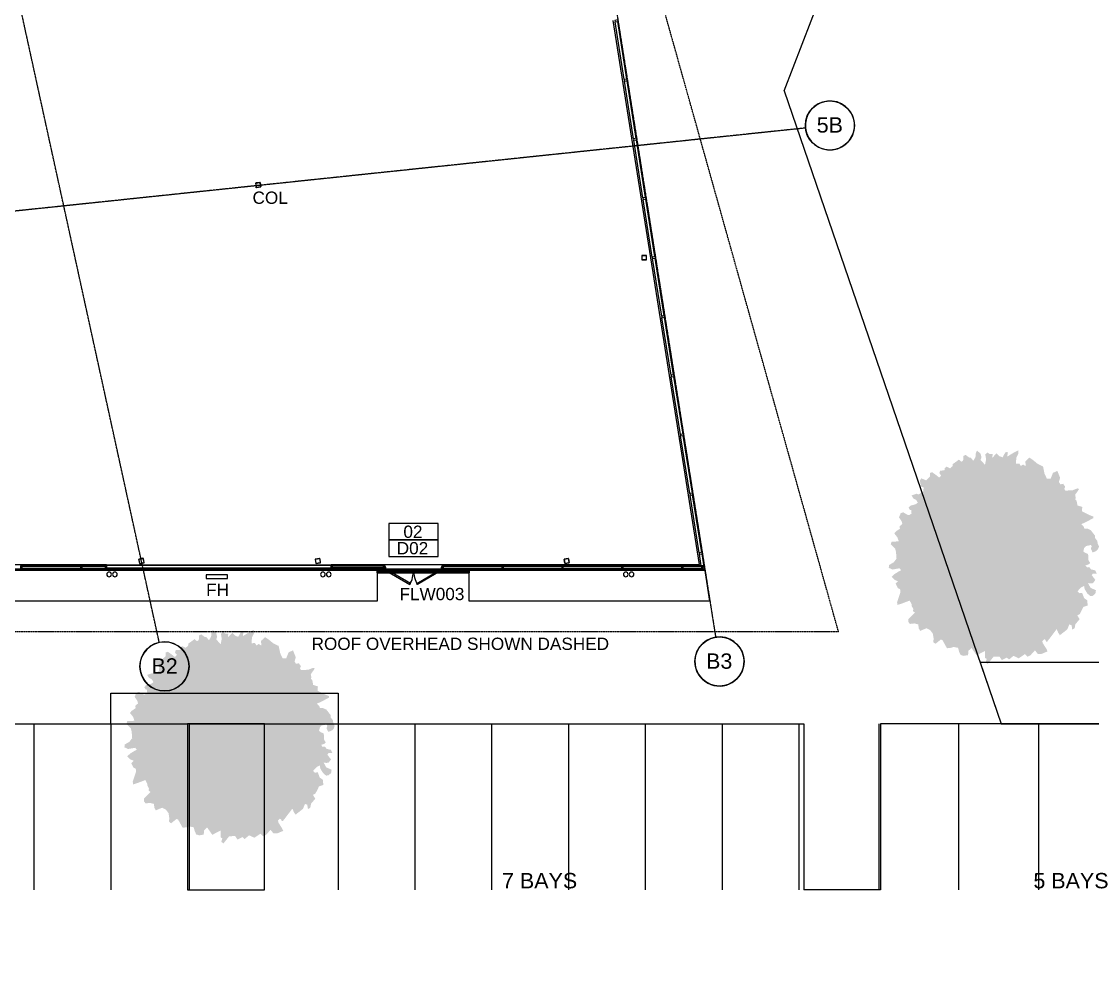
# Model space of a CAD drawing. Header units: millimetres. Extents: x -2612262 to -2065320, y 3717813 to 4283368.
# Drawn here: x -2324768 to -2289894, y 3956413 to 3987415 of the extents above; entities that cross this region are included whole.
import ezdxf

# ---------------------------------------------------------------- set-up
doc = ezdxf.new("R2010")
doc.units = ezdxf.units.MM
for name, pattern in [('Aligning Line', [3.2004, 1.6002, -1.6002]), ('Grid Line', [21, 12, -3, 3, -3]), ('Hidden', [6, 4, -2]), ('Overhead', [4, 2.5, -1.5])]:
    doc.linetypes.add(name, pattern=pattern)
for name, color, linetype, lineweight in [('A-ANNO-DIMS', 211, 'Continuous', 5), ('A-ANNO-DIMS-200', 211, 'Continuous', 5), ('A-ANNO-KEYN', 231, 'Continuous', 5), ('A-DETL', 90, 'Continuous', 18), ('A-DETL-GENF', 92, 'Continuous', 5), ('A-DOOR', 31, 'Continuous', 5), ('A-DOOR-FRAM', 31, 'Continuous', 5), ('A-DOOR-IDEN', 31, 'Continuous', 5), ('A-FLOR', 192, 'Continuous', 5), ('A-FLOR-OVHD', 1, 'Overhead', 13), ('A-GENM', 13, 'Continuous', 5), ('A-GENM-HDLN', 13, 'Hidden', 5), ('A-GLAZ-CURT', 52, 'Continuous', 5), ('A-GLAZ-CWMG', 51, 'Continuous', 5), ('A-WALL', 113, 'Continuous', 5), ('A-WALL-PATT', 111, 'Continuous', 13), ('C-TOPO', 7, 'Continuous', 5), ('F-FIRE', 13, 'Continuous', 5), ('F-FIRE-IDEN', 13, 'Continuous', 5), ('G-ANNO-REFR', 1, 'Aligning Line', 5), ('G-ANNO-TEXT', 231, 'Continuous', 5), ('P-SANR-FIXT', 6, 'Continuous', 5), ('S-COLS', 52, 'Continuous', 5), ('S-COLS-IDEN', 171, 'Continuous', 5), ('S-GRID', 1, 'Continuous', 5), ('S-GRID-IDEN', 1, 'Continuous', 5)]:
    doc.layers.add(name, color=color, linetype=linetype, lineweight=lineweight)
doc.styles.add('Arial', font='arial.ttf', dxfattribs={"height": 500})
doc.styles.add('Arial_2', font='arial.ttf', dxfattribs={"height": 400})
doc.dimstyles.new('2_5-Diagonal-_deg_-Decimal_O', dxfattribs={"dimscale": 304.8, "dimtxt": 510.1297, "dimasz": 0.984252, "dimexe": 0.656168, "dimexo": 0.0625, "dimgap": 0.984252, "dimtad": 1, "dimdec": 0, "dimzin": 0, "dimdsep": 46, "dimtxsty": 'Arial', "dimblk1": 'OBLIQUE', "dimblk2": 'OBLIQUE', "dimsah": 1, "dimcen": 0.09, "dimdle": 0.656168, "dimazin": 0, "dimtfac": 1, "dimtdec": 4, "dimtix": 1, "dimtmove": 0, "dimatfit": 3, "dimfxl": 3.28084, "dimfxlon": 1, "dimtvp": 1, "dimtfill": 1, "dimtolj": 1, "dimtzin": 0, "dimlwd": 15, "dimlwe": 15, "dimarcsym": 2})
picture_1 = doc.add_image_def('image1.jpg', size_in_pixel=(6528, 5638))

# ---------------------------------------------------------------- blocks, each defined once
blk = doc.blocks.new('Hydrant_double10 - Hydrant_double-1019466-GA - Part B')
at = {"layer": 'F-FIRE'}
for p, q in [((-2397509, 3973380), (-2398171, 3973152)), ((-2398171, 3973152), (-2398132, 3973039)), ((-2398132, 3973039), (-2397470, 3973267)), ((-2397470, 3973267), (-2397509, 3973380))]:
    blk.add_line(p, q, dxfattribs=at)
for start, end in [(99.2863, 118.7145), (279.2863, 298.7145)]:
    blk.add_arc((-2397820, 3973209), 60, start, end, dxfattribs=at)
blk = doc.blocks.new('SHS-Square Hollow Section-Column - 150x150xSHS-2903724-GA - Part B')
at = {"layer": 'S-COLS'}
h = blk.add_hatch(dxfattribs=at)
h.set_pattern_fill('FP_7', color=256, style=0, pattern_type=2)
h.set_pattern_definition([(36, (1665568.24, -4295541.7), (-418.03287, 575.37289), []), (36, (1665687.45, -4294789.06), (-418.03287, 575.37289), [])])
h.paths.add_polyline_path([(65, -75), (72, -72), (75, -65), (69, -69)])
h.paths.add_polyline_path([(-65, -75), (65, -75), (65, -70), (-65, -70)])
h.paths.add_polyline_path([(-65, -75), (-69, -69), (-75, -65), (-72, -72)])
h.paths.add_polyline_path([(-75, 65), (-69, 69), (-65, 75), (-72, 72)])
h.paths.add_polyline_path([(-75, -65), (-70, -65), (-70, 65), (-75, 65)])
h.paths.add_polyline_path([(75, 65), (72, 72), (65, 75), (69, 69)])
h.paths.add_polyline_path([(70, -65), (75, -65), (75, 65), (70, 65)])
h.paths.add_polyline_path([(-65, 70), (65, 70), (65, 75), (-65, 75)])
at = {"layer": 'S-COLS', "lineweight": 15}
for p, q in [((-75, 65), (-75, -65)), ((-70, -65), (-70, 65)), ((65, 75), (-65, 75)), ((-65, 70), (65, 70)), ((70, 65), (70, -65)), ((75, -65), (75, 65)), ((65, -70), (-65, -70)), ((-65, -75), (65, -75))]:
    blk.add_line(p, q, dxfattribs=at)
for centre, radius, start, end in [((-65, 65), 10, 90, 180), ((-65, 65), 5, 90, 180), ((65, 65), 10, 360, 90), ((65, 65), 5, 0, 90), ((-65, -65), 10, 180, 270), ((-65, -65), 5, 180, 270), ((65, -65), 10, 270, 360), ((65, -65), 5, 270, 0)]:
    blk.add_arc(centre, radius, start, end, dxfattribs=at)
blk = doc.blocks.new('Downpipe - L Spreader - Default-1309614-GA - Part B')
at = {"layer": 'P-SANR-FIXT'}
for start, end in [(0, 180), (180, 0)]:
    blk.add_arc((-40, 150), 75, start, end, dxfattribs=at)
blk = doc.blocks.new('Downpipe - L Spreader - Default-1309615-GA - Part B')
at = {"layer": 'P-SANR-FIXT'}
for start, end in [(0, 180), (180, 0)]:
    blk.add_arc((-40, 150), 75, start, end, dxfattribs=at)
blk = doc.blocks.new('Downpipe - L Spreader - Default-1309616-GA - Part B')
at = {"layer": 'P-SANR-FIXT'}
for start, end in [(0, 180), (180, 0)]:
    blk.add_arc((-40, 150), 75, start, end, dxfattribs=at)
blk = doc.blocks.new('SHS-Square Hollow Section-Column - 150x150xSHS-2903731-GA - Part B')
at = {"layer": 'S-COLS', "lineweight": 15}
for p, q in [((-75, 65), (-75, -65)), ((-70, -65), (-70, 65)), ((65, 75), (-65, 75)), ((-65, 70), (65, 70)), ((70, 65), (70, -65)), ((75, -65), (75, 65)), ((65, -70), (-65, -70)), ((-65, -75), (65, -75))]:
    blk.add_line(p, q, dxfattribs=at)
for centre, radius, start, end in [((-65, 65), 10, 90, 180), ((-65, 65), 5, 90, 180), ((65, 65), 10, 360, 90), ((65, 65), 5, 0, 90), ((-65, -65), 10, 180, 270), ((-65, -65), 5, 180, 270), ((65, -65), 10, 270, 360), ((65, -65), 5, 270, 0)]:
    blk.add_arc(centre, radius, start, end, dxfattribs=at)
blk = doc.blocks.new('SHS-Square Hollow Section-Column - 150x150xSHS-2903732-GA - Part B')
at = {"layer": 'S-COLS'}
h = blk.add_hatch(dxfattribs=at)
h.set_pattern_fill('FP_10', color=256, style=0, pattern_type=2)
h.set_pattern_definition([(36, (1665568.24, -4283144.9), (-418.03287, 575.37289), []), (36, (1665687.45, -4282392.25), (-418.03287, 575.37289), [])])
h.paths.add_polyline_path([(65, -75), (72, -72), (75, -65), (69, -69)])
h.paths.add_polyline_path([(-65, -75), (65, -75), (65, -70), (-65, -70)])
h.paths.add_polyline_path([(-65, -75), (-69, -69), (-75, -65), (-72, -72)])
h.paths.add_polyline_path([(-75, 65), (-69, 69), (-65, 75), (-72, 72)])
h.paths.add_polyline_path([(-75, -65), (-70, -65), (-70, 65), (-75, 65)])
h.paths.add_polyline_path([(75, 65), (72, 72), (65, 75), (69, 69)])
h.paths.add_polyline_path([(70, -65), (75, -65), (75, 65), (70, 65)])
h.paths.add_polyline_path([(-65, 70), (65, 70), (65, 75), (-65, 75)])
at = {"layer": 'S-COLS', "lineweight": 15}
for p, q in [((-75, 65), (-75, -65)), ((-70, -65), (-70, 65)), ((65, 75), (-65, 75)), ((-65, 70), (65, 70)), ((70, 65), (70, -65)), ((75, -65), (75, 65)), ((65, -70), (-65, -70)), ((-65, -75), (65, -75))]:
    blk.add_line(p, q, dxfattribs=at)
for centre, radius, start, end in [((-65, 65), 10, 90, 180), ((-65, 65), 5, 90, 180), ((65, 65), 10, 360, 90), ((65, 65), 5, 0, 90), ((-65, -65), 10, 180, 270), ((-65, -65), 5, 180, 270), ((65, -65), 5, 270, 0), ((65, -65), 10, 270, 360)]:
    blk.add_arc(centre, radius, start, end, dxfattribs=at)
blk = doc.blocks.new('SHS-Square Hollow Section-Column - 150x150xSHS-2903733-GA - Part B')
at = {"layer": 'S-COLS'}
h = blk.add_hatch(dxfattribs=at)
h.set_pattern_fill('FP_11', color=256, style=0, pattern_type=2)
h.set_pattern_definition([(36, (1657568.24, -4281877.75), (-418.03287, 575.37289), []), (36, (1657687.45, -4281125.1), (-418.03287, 575.37289), [])])
h.paths.add_polyline_path([(65, -75), (72, -72), (75, -65), (69, -69)])
h.paths.add_polyline_path([(-65, -75), (65, -75), (65, -70), (-65, -70)])
h.paths.add_polyline_path([(-65, -75), (-69, -69), (-75, -65), (-72, -72)])
h.paths.add_polyline_path([(-75, 65), (-69, 69), (-65, 75), (-72, 72)])
h.paths.add_polyline_path([(-75, -65), (-70, -65), (-70, 65), (-75, 65)])
h.paths.add_polyline_path([(75, 65), (72, 72), (65, 75), (69, 69)])
h.paths.add_polyline_path([(70, -65), (75, -65), (75, 65), (70, 65)])
h.paths.add_polyline_path([(-65, 70), (65, 70), (65, 75), (-65, 75)])
at = {"layer": 'S-COLS', "lineweight": 15}
for p, q in [((-75, 65), (-75, -65)), ((-70, -65), (-70, 65)), ((65, 75), (-65, 75)), ((-65, 70), (65, 70)), ((70, 65), (70, -65)), ((75, -65), (75, 65)), ((65, -70), (-65, -70)), ((-65, -75), (65, -75))]:
    blk.add_line(p, q, dxfattribs=at)
for centre, radius, start, end in [((-65, 65), 10, 90, 180), ((-65, 65), 5, 90, 180), ((65, 65), 10, 360, 90), ((65, 65), 5, 0, 90), ((-65, -65), 10, 180, 270), ((-65, -65), 5, 180, 270), ((65, -65), 5, 270, 0), ((65, -65), 10, 270, 360)]:
    blk.add_arc(centre, radius, start, end, dxfattribs=at)
blk = doc.blocks.new('System Panel - Glazed-1425433-GA - Part B')
at = {"layer": 'A-GLAZ-CURT'}
for p, q in [((950, 50), (-950, 50)), ((-950, 50), (-950, 25)), ((-950, 25), (950, 25)), ((950, 25), (950, 50))]:
    blk.add_line(p, q, dxfattribs=at)
blk = doc.blocks.new('System Panel - Glazed-1460054-GA - Part B')
at = {"layer": 'A-GLAZ-CURT'}
for p, q in [((375, 50), (-375, 50)), ((-375, 50), (-375, 25)), ((-375, 25), (375, 25)), ((375, 25), (375, 50))]:
    blk.add_line(p, q, dxfattribs=at)
blk = doc.blocks.new('Rectangular Mullion - 50x100mm-1215462-GA - Part B')
at = {"layer": 'A-GLAZ-CWMG'}
for p, q in [((-2345709, 3969644), (-2343809, 3969644)), ((-2345709, 3969544), (-2343809, 3969544))]:
    blk.add_line(p, q, dxfattribs=at)
blk = doc.blocks.new('Rectangular Mullion - 50x100mm-1460053-GA - Part B')
at = {"layer": 'A-GLAZ-CWMG'}
for p, q in [((-2322043, 3969694), (-2322793, 3969694)), ((-2322043, 3969594), (-2322793, 3969594))]:
    blk.add_line(p, q, dxfattribs=at)
blk = doc.blocks.new('Rectangular Mullion - 50x100mm-1447016-GA - Part B')
at = {"layer": 'A-GLAZ-CWMG'}
for p, q in [((-50, 50), (0, 50)), ((-50, -50), (-50, 50)), ((0, 50), (0, -50)), ((0, -50), (-50, -50))]:
    blk.add_line(p, q, dxfattribs=at)
blk = doc.blocks.new('Rectangular Mullion - 50x100mm-1425432-GA - Part B')
at = {"layer": 'A-GLAZ-CWMG'}
for p, q in [((-25, 50), (25, 50)), ((-25, -50), (-25, 50)), ((25, 50), (25, -50)), ((25, -50), (-25, -50))]:
    blk.add_line(p, q, dxfattribs=at)
blk = doc.blocks.new('aba - Plumbing Fixtures - Strip Drain - Stormtech - Custom Ass - FLW003 _Doors_-1466668-GA - Part B')
at = {"layer": 'A-GENM'}
blk.add_circle((0, -95), 30, dxfattribs=at)
at = {"layer": 'A-GENM-HDLN'}
blk.add_line((0, 10), (0, -3010), dxfattribs=at)
at = {"layer": 'P-SANR-FIXT'}
for p, q in [((-41, 0), (-38, 0)), ((-41, 0), (-41, -3000)), ((-38, 0), (0, 0)), ((-38, -3000), (-38, 0)), ((0, 0), (38, 0)), ((0, 0), (0, -3000)), ((38, 0), (41, 0)), ((38, 0), (38, -3000)), ((41, 0), (41, -243)), ((41, -263), (41, -2109)), ((41, -2129), (41, -3000)), ((-38, -3000), (-41, -3000)), ((0, -3000), (-38, -3000)), ((38, -3000), (0, -3000)), ((41, -3000), (38, -3000))]:
    blk.add_line(p, q, dxfattribs=at)
blk = doc.blocks.new('SHS-Square Hollow Section-Column - 150x150xSHS-2903736-GA - Part B')
at = {"layer": 'S-COLS'}
h = blk.add_hatch(dxfattribs=at)
h.set_pattern_fill('FP_14', color=256, style=0, pattern_type=2)
h.set_pattern_definition([(45, (2304492.8, -3979722.6), (-502.89434, 502.89434), []), (45, (2304492.8, -3978960.6), (-502.89434, 502.89434), [])])
h.paths.add_polyline_path([(65, -75), (72, -72), (75, -65), (69, -69)])
h.paths.add_polyline_path([(-65, -75), (-69, -69), (-75, -65), (-72, -72)])
h.paths.add_polyline_path([(65, -75), (65, -70), (-65, -70), (-65, -75)])
h.paths.add_polyline_path([(75, 65), (72, 72), (65, 75), (69, 69)])
h.paths.add_polyline_path([(75, -65), (75, 65), (70, 65), (70, -65)])
h.paths.add_polyline_path([(-75, 65), (-69, 69), (-65, 75), (-72, 72)])
h.paths.add_polyline_path([(-75, -65), (-70, -65), (-70, 65), (-75, 65)])
h.paths.add_polyline_path([(65, 70), (65, 75), (-65, 75), (-65, 70)])
at = {"layer": 'S-COLS', "lineweight": 15}
for p, q in [((-75, 65), (-75, -65)), ((-70, -65), (-70, 65)), ((65, 75), (-65, 75)), ((-65, 70), (65, 70)), ((70, 65), (70, -65)), ((75, -65), (75, 65)), ((65, -70), (-65, -70)), ((-65, -75), (65, -75))]:
    blk.add_line(p, q, dxfattribs=at)
for centre, radius, start, end in [((-65, 65), 10, 90, 180), ((-65, 65), 5, 90, 180), ((65, 65), 10, 360, 90), ((65, 65), 5, 0, 90), ((-65, -65), 10, 180, 270), ((-65, -65), 5, 180, 270), ((65, -65), 5, 270, 0), ((65, -65), 10, 270, 360)]:
    blk.add_arc(centre, radius, start, end, dxfattribs=at)
blk = doc.blocks.new('Door-Hinge-Double - 2340x920x920x40 Glazed-Aluminium Frame D02-1643900-GA - Part B')
at = {"layer": 'A-DOOR'}
for p, q in [((-921, 74), (-124, 534)), ((-104, 499), (-901, 39)), ((-124, 534), (-104, 499)), ((124, 534), (104, 499)), ((104, 499), (901, 39)), ((921, 74), (124, 534)), ((-901, 39), (-921, 74)), ((901, 39), (921, 74))]:
    blk.add_line(p, q, dxfattribs=at)
for centre, start, end in [((-921, 74), 0, 30), ((921, 74), 150, 180)]:
    blk.add_arc(centre, 920, start, end, dxfattribs=at)
blk = doc.blocks.new('X_Door-Frame-Wood - Standard-2885437-GA - Part B')
at = {"layer": 'A-DOOR-FRAM'}
for p, q in [((-923, 74), (-943, 74)), ((-943, 74), (-943, -74)), ((-923, -74), (-923, 74)), ((-898, 29), (-923, 29)), ((-923, 29), (-923, -29)), ((-898, -29), (-898, 29)), ((923, 29), (898, 29)), ((898, 29), (898, -29)), ((943, 74), (923, 74)), ((923, 74), (923, -74)), ((923, -29), (923, 29)), ((943, -74), (943, 74)), ((-943, -74), (-923, -74)), ((-923, -29), (-898, -29)), ((898, -29), (923, -29)), ((923, -74), (943, -74))]:
    blk.add_line(p, q, dxfattribs=at)
blk = doc.blocks.new('System Panel - Glazed-1759899-GA - Part B')
at = {"layer": 'A-GLAZ-CURT'}
for p, q in [((822, 50), (-822, 50)), ((-822, 50), (-822, 25)), ((-822, 25), (822, 25)), ((822, 25), (822, 50))]:
    blk.add_line(p, q, dxfattribs=at)
blk = doc.blocks.new('Rectangular Mullion - 50x100mm-1759898-GA - Part B')
at = {"layer": 'A-GLAZ-CWMG'}
for p, q in [((-2314638, 3969694), (-2312994, 3969694)), ((-2314638, 3969594), (-2312994, 3969594))]:
    blk.add_line(p, q, dxfattribs=at)
blk = doc.blocks.new('Rectangular Mullion - 50x100mm-V33-GA - Part B')
at = {"layer": 'A-GLAZ-CWMG'}
for p, q in [((0, 50), (-50, 50)), ((-50, 50), (-50, -50)), ((-50, -50), (0, -50))]:
    blk.add_line(p, q, dxfattribs=at)
blk = doc.blocks.new('Rectangular Mullion - 50x100mm-V34-GA - Part B')
at = {"layer": 'A-GLAZ-CWMG'}
for p, q in [((-20, 50), (-50, 50)), ((-50, 50), (-50, -50)), ((-50, -50), (0, -50))]:
    blk.add_line(p, q, dxfattribs=at)
blk = doc.blocks.new('System Panel - Glazed-1962887-GA - Part B')
at = {"layer": 'A-GLAZ-CURT'}
for p, q in [((215, 50), (-215, 50)), ((-215, 50), (-215, 25)), ((-215, 25), (215, 25)), ((215, 25), (215, 50))]:
    blk.add_line(p, q, dxfattribs=at)
blk = doc.blocks.new('Rectangular Mullion - 50x100mm-1962885-GA - Part B')
at = {"layer": 'A-GLAZ-CWMG'}
for p, q in [((-2302636, 3969693), (-2302695, 3970065)), ((-2302529, 3969656), (-2302596, 3970081)), ((-2302628, 3969641), (-2302632, 3969668))]:
    blk.add_line(p, q, dxfattribs=at)
blk = doc.blocks.new('Rectangular Mullion - 50x100mm-1425435-GA - Part B')
at = {"layer": 'A-GLAZ-CWMG'}
for p, q in [((0, 50), (-50, 50)), ((-50, 50), (-50, -50)), ((0, -50), (0, 50)), ((-50, -50), (0, -50))]:
    blk.add_line(p, q, dxfattribs=at)
blk = doc.blocks.new('System Panel - Glazed-1962857-GA - Part B')
at = {"layer": 'A-GLAZ-CURT'}
for p, q in [((300, 50), (-300, 50)), ((-300, 50), (-300, 25)), ((-300, 25), (300, 25)), ((300, 25), (300, 50))]:
    blk.add_line(p, q, dxfattribs=at)
blk = doc.blocks.new('Rectangular Mullion - 50x100mm-1962856-GA - Part B')
at = {"layer": 'A-GLAZ-CWMG'}
for p, q in [((-2302628, 3969694), (-2303228, 3969694)), ((-2302628, 3969594), (-2303228, 3969594))]:
    blk.add_line(p, q, dxfattribs=at)
blk = doc.blocks.new('Tree 7m - Tree-358686-GA - Part B')
at = {"layer": 'A-DETL-GENF', "transparency": 33554585}
blk.add_hatch(color=53, dxfattribs=at).paths.add_polyline_path([(2357, 2429), (2059, 2371), (1907, 2493), (1922, 2628), (1746, 2671), (1734, 2765), (1546, 2765), (1464, 2938), (1223, 2963), (1215, 3085), (1103, 3108), (895, 3080), (898, 3230), (801, 3308), (603, 3371), (574, 3267), (551, 3074), (518, 3004), (430, 2995), (416, 3042), (433, 3094), (410, 3120), (201, 3075), (-92, 3008), (-57, 3124), (-43, 3226), (-353, 3237), (-505, 3155), (-543, 3225), (-471, 3348), (-560, 3362), (-660, 3278), (-870, 3243), (-894, 3096), (-976, 3120), (-1113, 3064), (-1221, 3015), (-1356, 3067), (-1458, 2941), (-1426, 2810), (-1487, 2637), (-1408, 2588), (-1403, 2500), (-1575, 2485), (-1680, 2509), (-1628, 2599), (-1604, 2760), (-1622, 2892), (-1685, 2936), (-1802, 2936), (-1884, 2864), (-1802, 2690), (-1838, 2516), (-1894, 2583), (-1961, 2624), (-2089, 2593), (-2089, 2501), (-2099, 2399), (-2154, 2385), (-2254, 2466), (-2285, 2354), (-2200, 2242), (-2204, 2145), (-2146, 2110), (-2142, 2025), (-2239, 2064), (-2316, 2064), (-2320, 2014), (-2332, 1952), (-2413, 1855), (-2448, 1793), (-2404, 1706), (-2387, 1632), (-2481, 1564), (-2566, 1554), (-2625, 1587), (-2708, 1630), (-2701, 1681), (-2630, 1723), (-2595, 1851), (-2706, 1892), (-2795, 1887), (-2880, 1839), (-2907, 1738), (-2954, 1664), (-2960, 1550), (-3008, 1479), (-3017, 1256), (-2971, 1159), (-2892, 1083), (-2915, 1022), (-2905, 908), (-3022, 946), (-3330, 1014), (-3368, 976), (-3294, 844), (-3195, 608), (-3292, 501), (-3203, 363), (-3251, 290), (-3281, 226), (-3279, 164), (-3321, 141), (-3368, 52), (-3593, -10), (-3556, -64), (-3408, -112), (-3215, -256), (-3224, -323), (-3294, -361), (-3303, -475), (-3221, -519), (-3236, -609), (-3353, -688), (-3429, -919), (-3277, -960), (-3098, -864), (-3005, -943), (-3052, -1118), (-3166, -1329), (-3087, -1504), (-3049, -1706), (-3011, -1835), (-2827, -1823), (-2745, -1700), (-2707, -1797), (-2622, -1806), (-2637, -1896), (-2549, -1963), (-2677, -2101), (-2815, -2162), (-2885, -2250), (-2704, -2291), (-2484, -2323), (-2590, -2428), (-2525, -2472), (-2350, -2402), (-2297, -2499), (-2286, -2630), (-2093, -2610), (-2169, -2697), (-2098, -2756), (-2072, -2847), (-1982, -2841), (-1897, -2700), (-1756, -2586), (-1748, -2803), (-1827, -2847), (-1879, -2961), (-1856, -3110), (-1756, -3060), (-1680, -2978), (-1549, -2934), (-1552, -3060), (-1514, -3104), (-1481, -3241), (-1403, -3259), (-1300, -3151), (-1230, -3162), (-1215, -3265), (-1131, -3268), (-967, -3282), (-914, -3233), (-812, -3233), (-759, -3347), (-680, -3350), (-631, -3300), (-517, -3382), (-441, -3335), (-446, -3244), (-350, -3227), (-326, -3344), (-286, -3510), (-215, -3537), (-139, -3446), (36, -3437), (115, -3589), (197, -3560), (296, -3388), (247, -3309), (343, -3218), (527, -3244), (551, -3300), (714, -3367), (735, -3259), (694, -3159), (709, -3054), (796, -3060), (957, -3133), (1045, -3124), (1060, -3045), (1033, -3007), (1095, -2914), (1188, -2926), (1226, -2972), (1276, -3119), (1358, -3151), (1489, -3083), (1504, -2931), (1542, -2849), (1662, -2849), (1700, -2782), (1861, -2797), (1943, -2782), (1948, -2616), (1995, -2493), (2089, -2560), (2179, -2636), (2261, -2583), (2241, -2382), (2293, -2279), (2416, -2107), (2560, -2075), (2735, -2104), (2802, -2042), (2747, -1923), (2542, -1803), (2545, -1721), (2606, -1738), (2788, -1765), (2922, -1759), (2910, -1618), (2852, -1513), (2963, -1504), (3001, -1344), (2969, -1270), (3022, -1190), (3315, -1012), (3363, -936), (3246, -885), (2969, -788), (2994, -666), (3032, -608), (3055, -498), (3109, -460), (3088, -379), (3388, -353), (3447, -295), (3454, -203), (3330, -120), (3256, -15), (3327, 99), (3343, 186), (3132, 254), (3078, 374), (3086, 524), (3172, 666), (3254, 742), (3236, 829), (3007, 837), (2982, 885), (3040, 1182), (2931, 1254), (2847, 1292), (2755, 1404), (2809, 1515), (2842, 1635), (2788, 1719), (2661, 1795), (2557, 1696), (2425, 1691), (2450, 1981), (2156, 2046), (2296, 2218), (2275, 2282), (2372, 2343)])
blk = doc.blocks.new('Tree 7m - Tree-V124-GA - Part B')
at = {"layer": 'A-DETL-GENF', "transparency": 33554585}
blk.add_hatch(color=53, dxfattribs=at).paths.add_polyline_path([(2357, 2429), (2059, 2371), (1907, 2493), (1922, 2628), (1746, 2671), (1734, 2765), (1546, 2765), (1464, 2938), (1223, 2963), (1215, 3085), (1103, 3108), (895, 3080), (898, 3230), (801, 3308), (603, 3371), (574, 3267), (551, 3074), (518, 3004), (430, 2995), (416, 3042), (433, 3094), (410, 3120), (142, 3062), (-92, 3008), (-57, 3124), (-43, 3226), (-353, 3237), (-505, 3155), (-543, 3225), (-470, 3348), (-560, 3362), (-660, 3278), (-870, 3243), (-894, 3096), (-976, 3120), (-1123, 3060), (-1221, 3015), (-1356, 3067), (-1458, 2941), (-1426, 2810), (-1487, 2637), (-1408, 2588), (-1403, 2500), (-1575, 2485), (-1680, 2509), (-1628, 2599), (-1604, 2760), (-1622, 2892), (-1685, 2936), (-1802, 2936), (-1884, 2864), (-1802, 2690), (-1838, 2516), (-1894, 2583), (-1961, 2624), (-2089, 2593), (-2089, 2501), (-2099, 2399), (-2154, 2385), (-2254, 2466), (-2285, 2354), (-2200, 2242), (-2204, 2145), (-2146, 2110), (-2142, 2025), (-2239, 2064), (-2316, 2064), (-2320, 2014), (-2332, 1952), (-2413, 1855), (-2448, 1793), (-2404, 1706), (-2387, 1632), (-2481, 1564), (-2566, 1554), (-2625, 1587), (-2708, 1630), (-2701, 1681), (-2630, 1723), (-2595, 1851), (-2706, 1892), (-2795, 1887), (-2880, 1839), (-2907, 1738), (-2954, 1664), (-2960, 1550), (-3008, 1479), (-3017, 1256), (-2971, 1159), (-2892, 1083), (-2915, 1022), (-2905, 908), (-3022, 946), (-3330, 1014), (-3368, 976), (-3294, 844), (-3195, 608), (-3292, 501), (-3203, 363), (-3251, 290), (-3281, 226), (-3279, 164), (-3321, 141), (-3368, 52), (-3593, -10), (-3556, -64), (-3408, -112), (-3215, -256), (-3224, -323), (-3294, -361), (-3303, -475), (-3221, -519), (-3236, -609), (-3353, -688), (-3429, -919), (-3277, -960), (-3098, -864), (-3005, -943), (-3052, -1118), (-3166, -1329), (-3087, -1504), (-3049, -1706), (-3011, -1835), (-2827, -1823), (-2745, -1700), (-2707, -1797), (-2622, -1806), (-2637, -1896), (-2549, -1963), (-2677, -2101), (-2815, -2162), (-2885, -2250), (-2704, -2291), (-2484, -2323), (-2590, -2428), (-2525, -2472), (-2350, -2402), (-2297, -2499), (-2286, -2630), (-2093, -2610), (-2169, -2697), (-2098, -2756), (-2072, -2847), (-1982, -2841), (-1897, -2700), (-1756, -2586), (-1748, -2803), (-1827, -2847), (-1879, -2961), (-1856, -3110), (-1756, -3060), (-1680, -2978), (-1549, -2934), (-1552, -3060), (-1514, -3104), (-1481, -3241), (-1403, -3259), (-1300, -3151), (-1230, -3162), (-1215, -3265), (-1131, -3268), (-967, -3282), (-914, -3233), (-812, -3233), (-759, -3347), (-680, -3350), (-631, -3300), (-517, -3382), (-441, -3335), (-446, -3244), (-350, -3227), (-326, -3344), (-286, -3510), (-215, -3537), (-139, -3446), (36, -3437), (115, -3589), (197, -3560), (296, -3388), (247, -3309), (343, -3218), (527, -3244), (551, -3300), (714, -3367), (735, -3259), (694, -3159), (709, -3054), (796, -3060), (957, -3133), (1045, -3124), (1060, -3045), (1033, -3007), (1095, -2914), (1188, -2926), (1226, -2972), (1276, -3119), (1358, -3151), (1489, -3083), (1504, -2931), (1542, -2849), (1662, -2849), (1700, -2782), (1861, -2797), (1943, -2782), (1948, -2616), (1995, -2493), (2089, -2560), (2179, -2636), (2261, -2583), (2241, -2382), (2293, -2279), (2416, -2107), (2560, -2075), (2735, -2104), (2802, -2042), (2747, -1923), (2542, -1803), (2545, -1721), (2606, -1738), (2788, -1765), (2922, -1759), (2910, -1618), (2852, -1513), (2963, -1504), (3001, -1344), (2969, -1270), (3022, -1190), (3315, -1012), (3363, -936), (3246, -885), (2969, -788), (2994, -666), (3032, -608), (3055, -498), (3109, -460), (3088, -379), (3388, -353), (3447, -295), (3454, -203), (3330, -120), (3256, -15), (3327, 99), (3343, 186), (3132, 254), (3078, 374), (3086, 524), (3172, 666), (3254, 742), (3236, 829), (3007, 837), (2982, 885), (3040, 1182), (2931, 1254), (2847, 1292), (2755, 1404), (2809, 1515), (2842, 1635), (2788, 1719), (2661, 1795), (2557, 1696), (2425, 1691), (2450, 1981), (2156, 2046), (2296, 2218), (2275, 2282), (2372, 2343)])
blk = doc.blocks.new('Grid - A1-203820-GA - Part B')
at = {"layer": 'S-GRID-IDEN'}
blk.add_circle((0, 0), 4, dxfattribs=at)
for start, end in [(360, 180), (180, 360)]:
    blk.add_arc((0, 0), 4, start, end, dxfattribs=at)
blk = doc.blocks.new('DIMBLOCK1-GA - Part B')
at = {"layer": 'A-ANNO-DIMS-200', "lineweight": 15}
for p, q in [((-2327823, 4050069), (-2327874, 4050388)), ((-2327823, 4050069), (-2327698, 4050241)), ((-2327823, 4050069), (-2327948, 4049898)), ((-2327823, 4050069), (-2327823, 4050069)), ((-2327823, 4050069), (-2327792, 4049872)), ((-2337983, 4048155), (-2338052, 4048471)), ((-2337983, 4048155), (-2338098, 4047977)), ((-2337983, 4048155), (-2337869, 4048334)), ((-2337983, 4048155), (-2337941, 4047960))]:
    blk.add_line(p, q, dxfattribs=at)
for start, end in [(98.93584, 102.39889), (99.00033, 102.33441)]:
    blk.add_arc((-2300024, 3874558), 177699, start, end, dxfattribs=at)
at = {"layer": 'A-ANNO-DIMS-200', "color": 0, "lineweight": 15, "insert": (-2333895, 4049968), "char_height": 500, "width": 1958.9, "attachment_point": 1, "rotation": 10.6674, "line_spacing_factor": 0.941778, "style": 'Arial', "bg_fill": 3, "box_fill_scale": 1.25, "bg_fill_color": 256, "bg_fill_true_color": 13158600, "bg_fill_transparency": 0}
blk.add_mtext('3.33°', dxfattribs=at)
blk = doc.blocks.new('_Oblique')
at = {"color": 0, "linetype": 'ByBlock', "lineweight": -2}
blk.add_line((-0.5, -0.5), (0.5, 0.5), dxfattribs=at)
blk = doc.blocks.new('DIMBLOCK2-GA - Part B')
at = {"layer": 'A-ANNO-DIMS-200', "lineweight": 15}
for p, q in [((-2337980, 4048142), (-2338057, 4048493)), ((-2337980, 4048142), (-2338095, 4047963)), ((-2337980, 4048142), (-2337866, 4048320)), ((-2337980, 4048142), (-2337980, 4048142)), ((-2337980, 4048142), (-2337938, 4047946)), ((-2348008, 4045641), (-2348105, 4045988)), ((-2348008, 4045641), (-2347904, 4045826)), ((-2348008, 4045641), (-2348112, 4045457)), ((-2348008, 4045641), (-2347954, 4045449))]:
    blk.add_line(p, q, dxfattribs=at)
for start, end in [(102.26992, 105.7319), (102.33441, 105.66741)]:
    blk.add_arc((-2300024, 3874558), 177685, start, end, dxfattribs=at)
at = {"layer": 'A-ANNO-DIMS-200', "color": 0, "lineweight": 15, "insert": (-2344034, 4047688), "char_height": 500, "width": 1958.9, "attachment_point": 1, "rotation": 14.0009, "line_spacing_factor": 0.941778, "style": 'Arial', "bg_fill": 3, "box_fill_scale": 1.25, "bg_fill_color": 256, "bg_fill_true_color": 13158600, "bg_fill_transparency": 0}
blk.add_mtext('3.33°', dxfattribs=at)
blk = doc.blocks.new('AA_DOOR_MARK _ TYPE MARK_HA2 - Mark _ Type Mark-1751130-GA - Part B')
at = {"layer": 'A-DOOR-IDEN'}
for p, q in [((4, 2.7), (-4, 2.7)), ((-4, 2.7), (-4, 0)), ((4, 0), (4, 2.7)), ((4, 0), (-4, 0)), ((4, -2.7), (4, 0)), ((-4, 0), (4, 0)), ((-4, 0), (-4, -2.7)), ((-4, -2.7), (4, -2.7))]:
    blk.add_line(p, q, dxfattribs=at)

msp = doc.modelspace()

# ---------------------------------------------------------------- hatches: boundary and pattern name
at = {"layer": 'A-WALL-PATT', "lineweight": 5}
h = msp.add_hatch(dxfattribs=at)
h.set_pattern_fill('FP_1', color=256, style=0, pattern_type=2)
h.set_pattern_definition([(0, (0, 0), (812.8, 203.2), [67.056, -542.544, 67.056, -542.544, -3251.2]), (0, (0, 0), (812.8, 203.2), [-1219.2, 67.056, -1152.144, 67.056, -542.544, -1422.4]), (0, (0, 0), (812.8, 203.2), [-3048, 67.056, -339.344, 67.056, -948.944]), (120, (304.8, 101.6), (-582.376362, 602.305448), [67.056, -542.544, 67.056, -542.544, -3251.2]), (120, (304.8, 101.6), (-582.376362, 602.305448), [-1219.2, 67.056, -1152.144, 67.056, -542.544, -1422.4]), (120, (304.8, 101.6), (-582.376362, 602.305448), [-3048, 67.056, -339.344, 67.056, -948.944]), (240, (406.4, 508), (-230.423638, -805.505448), [67.056, -542.544, 67.056, -542.544, -3251.2]), (240, (406.4, 508), (-230.423638, -805.505448), [-1219.2, 67.056, -1152.144, 67.056, -542.544, -1422.4]), (240, (406.4, 508), (-230.423638, -805.505448), [-3048, 67.056, -339.344, 67.056, -948.944])])
h.paths.add_polyline_path([(-2314687.9, 3969699.9), (-2314687.9, 3969711.9), (-2321992.6, 3969711.9), (-2321992.6, 3969699.9), (-2315318.8, 3969699.9)])

# ---------------------------------------------------------------- linework, layer by layer
at = {"layer": 'A-DETL', "color": 253, "lineweight": 5}
for p, q in [((-2324358.3, 3964543.9), (-2324358.3, 3959143.9)), ((-2321858.3, 3964543.9), (-2321858.3, 3959143.9)), ((-2314458.3, 3964543.9), (-2314458.3, 3959143.9)), ((-2311958.3, 3964543.9), (-2311958.3, 3959143.9)), ((-2309458.3, 3964543.9), (-2309458.3, 3959143.9)), ((-2306958.3, 3964543.9), (-2306958.3, 3959143.9)), ((-2304458.3, 3964543.9), (-2304458.3, 3959143.9)), ((-2301958.3, 3964543.9), (-2301958.3, 3959143.9)), ((-2299458.3, 3964543.9), (-2299458.3, 3959143.9)), ((-2296858.3, 3964543.9), (-2296858.3, 3959143.9)), ((-2294258.3, 3964543.9), (-2294258.3, 3959143.9)), ((-2291658.3, 3964543.9), (-2291658.3, 3959143.9))]:
    msp.add_line(p, q, dxfattribs=at)
at = {"layer": 'A-FLOR'}
for p, q in [((-2299931, 3985156.9), (-2295945.5, 3995539.7)), ((-2302695.9, 3969737.9), (-2305497.2, 3987440.8)), ((-2299931, 3985156.9), (-2292869, 3964543.9)), ((-2332458.6, 3969737.9), (-2321992.6, 3969737.9)), ((-2321992.6, 3969737.9), (-2321992.6, 3969711.9)), ((-2314687.9, 3969711.9), (-2314687.9, 3969737.9)), ((-2314687.9, 3969737.9), (-2302695.9, 3969737.9)), ((-2328672.6, 3969587.9), (-2321992.6, 3969587.9)), ((-2314687.9, 3969587.9), (-2312943.8, 3969587.9)), ((-2310187, 3969461.1), (-2313187, 3969461.1)), ((-2313187, 3969461.1), (-2313187, 3968543.9)), ((-2312923.8, 3969587.9), (-2311077.8, 3969587.9)), ((-2311057.8, 3969587.9), (-2302520.3, 3969587.9)), ((-2310187, 3969540.5), (-2310187, 3969464.5)), ((-2310187, 3968543.9), (-2310187, 3969461.1)), ((-2302520.3, 3969587.9), (-2302523.3, 3969606.4)), ((-2302352.8, 3968543.9), (-2302521, 3969606.8)), ((-2313187, 3968543.9), (-2328121.6, 3968543.9)), ((-2302352.8, 3968543.9), (-2310187, 3968543.9)), ((-2266583.2, 3966543.9), (-2293554.2, 3966543.9)), ((-2293554.2, 3966543.9), (-2292869.1, 3964543.9)), ((-2321858.3, 3964543.9), (-2321858.3, 3965543.9)), ((-2321858.3, 3965543.9), (-2320676.5, 3965543.9)), ((-2320671.6, 3965543.9), (-2314458.3, 3965543.9)), ((-2314458.3, 3965543.9), (-2314458.3, 3964543.9)), ((-2331024.9, 3964543.9), (-2321349.8, 3964543.9)), ((-2321348.5, 3964543.9), (-2319358.3, 3964543.9)), ((-2319358.3, 3964543.9), (-2319358.3, 3959143.9)), ((-2316858.3, 3959143.9), (-2316858.3, 3964543.9)), ((-2316858.3, 3964543.9), (-2299296.3, 3964543.9)), ((-2299296.3, 3964543.9), (-2299296.3, 3959143.9)), ((-2284358.3, 3964543.9), (-2296796.3, 3964543.9)), ((-2296796.3, 3964543.9), (-2296796.3, 3959143.9)), ((-2292869, 3964543.9), (-2296796.3, 3964543.9)), ((-2292869.1, 3964543.9), (-2261626.3, 3964543.9)), ((-2319358.3, 3959143.9), (-2316858.3, 3959143.9)), ((-2296796.3, 3959143.9), (-2299296.3, 3959143.9)), ((-2296796.3, 3959143.9), (-2299296.3, 3959143.9))]:
    msp.add_line(p, q, dxfattribs=at)
at = {"layer": 'A-FLOR-OVHD'}
for q in [(-2305458.3, 3993545.4), (-2305458.3, 3993545.4), (-2352562.9, 3967543.9), (-2352562.9, 3967543.9)]:
    msp.add_line((-2298165.6, 3967543.9), q, dxfattribs=at)
at = {"layer": 'A-WALL', "color": 250, "lineweight": 13}
for p, q in [((-2314687.9, 3969711.9), (-2321992.6, 3969711.9)), ((-2321992.6, 3969711.9), (-2321992.6, 3969543.9)), ((-2314687.9, 3969543.9), (-2314687.9, 3969711.9)), ((-2321992.6, 3969543.9), (-2314687.9, 3969543.9))]:
    msp.add_line(p, q, dxfattribs=at)
at = {"layer": 'A-WALL'}
for p, q in [((-2314687.9, 3969699.9), (-2321992.6, 3969699.9)), ((-2314687.9, 3969607.9), (-2321992.6, 3969607.9)), ((-2314687.9, 3969572.9), (-2321992.6, 3969572.9))]:
    msp.add_line(p, q, dxfattribs=at)
at = {"layer": 'C-TOPO'}
for p, q in [((-2328121.6, 3969543.9), (-2321992.6, 3969543.9)), ((-2314687.9, 3969543.9), (-2313187, 3969543.9)), ((-2310187, 3969543.9), (-2302511.1, 3969543.9)), ((-2316858.3, 3964543.9), (-2319358.3, 3964543.9)), ((-2319296.3, 3959143.9), (-2319296.3, 3964543.9)), ((-2319296.3, 3964543.9), (-2316858.3, 3964543.9))]:
    msp.add_line(p, q, dxfattribs=at)
at = {"layer": 'S-GRID', "linetype": 'Grid Line'}
for p, q in [((-2320280.7, 3967197.3), (-2338193.8, 4049117.9)), ((-2299241.4, 3983944), (-2353353.7, 3978256.5))]:
    msp.add_line(p, q, dxfattribs=at)

# ---------------------------------------------------------------- block references
at = {"layer": 'A-DETL-GENF', "transparency": 33554585, "rotation": 220.1293300237995}
msp.add_blockref('Tree 7m - Tree-V124-GA - Part B', (-2293071.7, 3969868.9), dxfattribs=at)
at = {"layer": 'A-DETL-GENF', "color": 53, "transparency": 33554585, "rotation": 220.1293300237995}
msp.add_blockref('Tree 7m - Tree-358686-GA - Part B', (-2317956.1, 3964025.1), dxfattribs=at)
at = {"layer": 'A-DOOR', "rotation": 180}
for name in ['X_Door-Frame-Wood - Standard-2885437-GA - Part B', 'Door-Hinge-Double - 2340x920x920x40 Glazed-Aluminium Frame D02-1643900-GA - Part B']:
    msp.add_blockref(name, (-2312000.8, 3969617.9), dxfattribs=at)
at = {"layer": 'A-GLAZ-CURT'}
for name, p, rotation in [('System Panel - Glazed-1425433-GA - Part B', (-2305241.7, 3986468.8), 278.9977345304752), ('System Panel - Glazed-1425433-GA - Part B', (-2304936.7, 3984542.8), 278.9977345304752), ('System Panel - Glazed-1425433-GA - Part B', (-2304631.7, 3982616.8), 278.9977345304752), ('System Panel - Glazed-1425433-GA - Part B', (-2304326.8, 3980690.8), 278.9977345304752), ('System Panel - Glazed-1425433-GA - Part B', (-2304021.8, 3978764.8), 278.9977345304752), ('System Panel - Glazed-1425433-GA - Part B', (-2303716.8, 3976838.8), 278.9977345304752), ('System Panel - Glazed-1425433-GA - Part B', (-2303411.8, 3974912.7), 278.9977345304752), ('System Panel - Glazed-1425433-GA - Part B', (-2303106.9, 3972986.7), 278.9977345304752), ('System Panel - Glazed-1425433-GA - Part B', (-2302801.9, 3971060.7), 278.9977345304752), ('System Panel - Glazed-1962887-GA - Part B', (-2302611.9, 3969860.7), 278.9977345304752), ('System Panel - Glazed-1759899-GA - Part B', (-2313815.8, 3969643.9), 180)]:
    msp.add_blockref(name, p, dxfattribs=dict(at, rotation=rotation))
for name, p in [('System Panel - Glazed-1425433-GA - Part B', (-2323792.6, 3969643.9)), ('System Panel - Glazed-1460054-GA - Part B', (-2322417.6, 3969643.9)), ('System Panel - Glazed-1425433-GA - Part B', (-2310077.8, 3969643.9)), ('System Panel - Glazed-1425433-GA - Part B', (-2308127.8, 3969643.9)), ('System Panel - Glazed-1425433-GA - Part B', (-2306177.8, 3969643.9)), ('System Panel - Glazed-1425433-GA - Part B', (-2304227.8, 3969643.9)), ('System Panel - Glazed-1962857-GA - Part B', (-2302927.7, 3969643.9))]:
    msp.add_blockref(name, p, dxfattribs=at)
at = {"layer": 'A-GLAZ-CWMG'}
for name, p, rotation in [('Rectangular Mullion - 50x100mm-1425435-GA - Part B', (-2305398.1, 3987456.5), 98.99773453047521), ('Rectangular Mullion - 50x100mm-1215462-GA - Part B', (1248795, 6923200.3), 98.99773453047551), ('Rectangular Mullion - 50x100mm-1215462-GA - Part B', (1249100, 6921274.3), 98.99773453047743), ('Rectangular Mullion - 50x100mm-1215462-GA - Part B', (1249405, 6919348.3), 98.99773453046939), ('Rectangular Mullion - 50x100mm-1215462-GA - Part B', (1249709.9, 6917422.2), 98.99773453047743), ('Rectangular Mullion - 50x100mm-1215462-GA - Part B', (1250014.9, 6915496.2), 98.99773453047489), ('Rectangular Mullion - 50x100mm-1215462-GA - Part B', (1250319.9, 6913570.2), 98.99773453047743), ('Rectangular Mullion - 50x100mm-1215462-GA - Part B', (1250624.9, 6911644.2), 98.99773453047489), ('Rectangular Mullion - 50x100mm-1215462-GA - Part B', (1250929.8, 6909718.2), 98.99773453047743), ('Rectangular Mullion - 50x100mm-1215462-GA - Part B', (1251234.8, 6907792.2), 98.99773453046939), ('Rectangular Mullion - 50x100mm-1215462-GA - Part B', (-4668551.2, 7939237.8), 180), ('Rectangular Mullion - 50x100mm-V34-GA - Part B', (-2311077.8, 3969643.9), 180), ('Rectangular Mullion - 50x100mm-1215462-GA - Part B', (-4654836.4, 7939237.8), 180), ('Rectangular Mullion - 50x100mm-1215462-GA - Part B', (-4652886.4, 7939237.8), 180), ('Rectangular Mullion - 50x100mm-1215462-GA - Part B', (-4650936.4, 7939237.8), 180), ('Rectangular Mullion - 50x100mm-1215462-GA - Part B', (-4648986.4, 7939237.8), 180)]:
    msp.add_blockref(name, p, dxfattribs=dict(at, rotation=rotation))
at = {"layer": 'A-GLAZ-CWMG', "extrusion": (0, 0, -1)}
for name, p, rotation in [('Rectangular Mullion - 50x100mm-1425432-GA - Part B', (2305089.2, 3985505.8), 261.0022654695248), ('Rectangular Mullion - 50x100mm-1425432-GA - Part B', (2304784.2, 3983579.8), 261.0022654695248), ('Rectangular Mullion - 50x100mm-1425432-GA - Part B', (2304479.2, 3981653.8), 261.0022654695248), ('Rectangular Mullion - 50x100mm-1425432-GA - Part B', (2304174.3, 3979727.8), 261.0022654695248), ('Rectangular Mullion - 50x100mm-1425432-GA - Part B', (2303869.3, 3977801.8), 261.0022654695248), ('Rectangular Mullion - 50x100mm-1425432-GA - Part B', (2303564.3, 3975875.7), 261.0022654695248), ('Rectangular Mullion - 50x100mm-1425432-GA - Part B', (2303259.4, 3973949.7), 261.0022654695248), ('Rectangular Mullion - 50x100mm-1425432-GA - Part B', (2302954.4, 3972023.7), 261.0022654695248), ('Rectangular Mullion - 50x100mm-1425432-GA - Part B', (2302649.4, 3970097.7), 261.0022654695248), ('Rectangular Mullion - 50x100mm-1425432-GA - Part B', (2324767.6, 3969643.9), 180), ('Rectangular Mullion - 50x100mm-1425432-GA - Part B', (2322817.6, 3969643.9), 180), ('Rectangular Mullion - 50x100mm-1447016-GA - Part B', (2321992.6, 3969643.9), 180), ('Rectangular Mullion - 50x100mm-1425432-GA - Part B', (2309102.8, 3969643.9), 180), ('Rectangular Mullion - 50x100mm-1425432-GA - Part B', (2307152.8, 3969643.9), 180), ('Rectangular Mullion - 50x100mm-1425432-GA - Part B', (2305202.8, 3969643.9), 180), ('Rectangular Mullion - 50x100mm-1425432-GA - Part B', (2303252.8, 3969643.9), 180), ('Rectangular Mullion - 50x100mm-1447016-GA - Part B', (2302577.6, 3969643.9), 180), ('Rectangular Mullion - 50x100mm-1447016-GA - Part B', (2302570.4, 3969599), 261.0022654695248)]:
    msp.add_blockref(name, p, dxfattribs=dict(at, rotation=rotation))
at = {"layer": 'A-GLAZ-CWMG'}
for name, p in [('Rectangular Mullion - 50x100mm-1962885-GA - Part B', (0, 0)), ('Rectangular Mullion - 50x100mm-1460053-GA - Part B', (0, 0)), ('Rectangular Mullion - 50x100mm-1759898-GA - Part B', (0, 0)), ('Rectangular Mullion - 50x100mm-V33-GA - Part B', (-2312943.8, 3969643.9)), ('Rectangular Mullion - 50x100mm-1962856-GA - Part B', (0, 0))]:
    msp.add_blockref(name, p, dxfattribs=at)
at = {"layer": 'A-GLAZ-CWMG', "extrusion": (0, 0, -1)}
msp.add_blockref('Rectangular Mullion - 50x100mm-1447016-GA - Part B', (2314687.9, 3969643.9), dxfattribs=at)
at = {"layer": 'F-FIRE', "rotation": 340.9995928797416}
msp.add_blockref('Hydrant_double10 - Hydrant_double-1019466-GA - Part B', (-1344802.4, -568065.7), dxfattribs=at)
at = {"layer": 'P-SANR-FIXT'}
for name, p, rotation in [('Downpipe - L Spreader - Default-1309614-GA - Part B', (-2321953.3, 3969560.1), 180), ('Downpipe - L Spreader - Default-1309614-GA - Part B', (-2321763.3, 3969560.1), 180), ('Downpipe - L Spreader - Default-1309615-GA - Part B', (-2314992.7, 3969560.1), 180), ('Downpipe - L Spreader - Default-1309615-GA - Part B', (-2314802.7, 3969560.1), 180), ('aba - Plumbing Fixtures - Strip Drain - Stormtech - Custom Ass - FLW003 _Doors_-1466668-GA - Part B', (-2313187, 3969502.5), 90), ('Downpipe - L Spreader - Default-1309616-GA - Part B', (-2305132.6, 3969560.1), 180), ('Downpipe - L Spreader - Default-1309616-GA - Part B', (-2304942.6, 3969560.1), 180)]:
    msp.add_blockref(name, p, dxfattribs=dict(at, rotation=rotation))
at = {"layer": 'S-COLS'}
for name, p, rotation in [('SHS-Square Hollow Section-Column - 150x150xSHS-2903724-GA - Part B', (-2317055.9, 3982090.9), 9.000328388120545), ('SHS-Square Hollow Section-Column - 150x150xSHS-2903731-GA - Part B', (-2320860, 3969846.7), 12.33440712016351), ('SHS-Square Hollow Section-Column - 150x150xSHS-2903732-GA - Part B', (-2315116.6, 3969846.7), 9.000328388092774), ('SHS-Square Hollow Section-Column - 150x150xSHS-2903733-GA - Part B', (-2307016.8, 3969846.7), 9.000328388093342)]:
    msp.add_blockref(name, p, dxfattribs=dict(at, rotation=rotation))
msp.add_blockref('SHS-Square Hollow Section-Column - 150x150xSHS-2903736-GA - Part B', (-2304492.8, 3979722.6), dxfattribs=at)
at = {"layer": 'S-GRID-IDEN'}
for p, xscale, yscale, zscale, rotation in [((-2298445.8, 3984027.6), 199.9999999999998, 199.9999999999998, 199.9999999999998, 96.00000000000013), ((-2320109.8, 3966415.8), 199.9999999999999, 199.9999999999999, 199.9999999999999, 12.33440712021604)]:
    msp.add_blockref('Grid - A1-203820-GA - Part B', p, dxfattribs=dict(at, xscale=xscale, yscale=yscale, zscale=zscale, rotation=rotation))

# ---------------------------------------------------------------- texts
at = {"layer": 'G-ANNO-TEXT', "color": 7, "insert": (-2291819.7, 3959688.7), "char_height": 500, "width": 2950.21, "attachment_point": 1, "style": 'Arial'}
msp.add_mtext('5 BAYS', dxfattribs=at)
at = {"layer": 'S-GRID-IDEN', "char_height": 500, "width": 1026.16, "attachment_point": 1, "style": 'Arial'}
for s, insert in [('5B', (-2298875.1, 3984295.3)), ('B2', (-2320534, 3966677.8))]:
    msp.add_mtext(s, dxfattribs=dict(at, insert=insert))

# ---------------------------------------------------------------- pictures from other files: only their frames are drawn
at = {"layer": 'G-ANNO-REFR'}
image = msp.add_image(picture_1, insert=(-2382054.9, 4283368.1), size_in_units=(433000, 373966.6), rotation=-122.11743, dxfattribs=at)
image.dxf.flags = 15

# ---------------------------------------------------------------- next in the draw order: dimensions: what is measured, and where the dimension line sits
at = {"layer": 'A-ANNO-DIMS', "lineweight": 15}
dim = msp.add_angular_dim_3p(base=(-2331222, 4049497.1), center=(-2300023.8, 3874558.4), p1=(-2327873.5, 4050387.9), p2=(-2338052.2, 4048470.6), dimstyle='2_5-Diagonal-_deg_-Decimal_O', override={"dimpost": '<>', "dimfxl": 10357.716246}, dxfattribs=at)
dim.commit()
dim.dimension.update_dxf_attribs({"geometry": 'DIMBLOCK1-GA - Part B', "text_midpoint": (-2333019.9, 4049732.1)})

# ---------------------------------------------------------------- next in the draw order: dimensions: what is measured, and where the dimension line sits
dim = msp.add_angular_dim_3p(base=(-2341338.9, 4047373.3), center=(-2300023.8, 3874558.4), p1=(-2338057.2, 4048493.2), p2=(-2348105.2, 4045987.8), dimstyle='2_5-Diagonal-_deg_-Decimal_O', override={"dimpost": '<>', "dimfxl": 10355.71416}, dxfattribs=at)
dim.commit()
dim.dimension.update_dxf_attribs({"geometry": 'DIMBLOCK2-GA - Part B', "text_midpoint": (-2343146.8, 4047503.6)})

# ---------------------------------------------------------------- next in the draw order: linework, layer by layer
at = {"layer": 'S-GRID', "linetype": 'Grid Line'}
msp.add_line((-2306605.9, 3995404), (-2302166.3, 3967366.4), dxfattribs=at)

# ---------------------------------------------------------------- next in the draw order: block references
at = {"layer": 'A-DOOR-IDEN', "xscale": 199.9999999999999, "yscale": 199.9999999999999, "zscale": 199.9999999999999}
msp.add_blockref('AA_DOOR_MARK _ TYPE MARK_HA2 - Mark _ Type Mark-1751130-GA - Part B', (-2312000.8, 3970532.7), dxfattribs=at)
at = {"layer": 'S-GRID-IDEN', "xscale": 199.9999999999998, "yscale": 199.9999999999998, "zscale": 199.9999999999998, "rotation": 188.9977345304704}
msp.add_blockref('Grid - A1-203820-GA - Part B', (-2302041.2, 3966576.2), dxfattribs=at)

# ---------------------------------------------------------------- next in the draw order: texts
at = {"layer": 'A-ANNO-KEYN', "insert": (-2312457.8, 3968970.9), "char_height": 400, "width": 2629.535, "attachment_point": 1, "style": 'Arial_2'}
msp.add_mtext('FLW003', dxfattribs=at)
at = {"layer": 'A-DOOR-IDEN', "char_height": 400, "attachment_point": 1, "style": 'Arial_2'}
for s, insert, width in [('02', (-2312331.6, 3970999.5), 769.62), ('D02', (-2312548.3, 3970464.2), 1266.666)]:
    msp.add_mtext(s, dxfattribs=dict(at, insert=insert, width=width))
at = {"layer": 'F-FIRE-IDEN', "insert": (-2318755.1, 3969110.8), "char_height": 400, "width": 913.924, "attachment_point": 1, "style": 'Arial_2'}
msp.add_mtext('FH', dxfattribs=at)
at = {"layer": 'G-ANNO-TEXT', "color": 7, "attachment_point": 1}
for s, insert, char_height, width, style in [('ROOF OVERHEAD SHOWN DASHED', (-2315321.2, 3967350.9), 400, 11977.211, 'Arial_2'), ('7 BAYS', (-2309119.7, 3959688.7), 500, 2950.21, 'Arial')]:
    msp.add_mtext(s, dxfattribs=dict(at, insert=insert, char_height=char_height, width=width, style=style))
at = {"layer": 'S-COLS-IDEN', "insert": (-2317243.8, 3981875.6), "char_height": 400, "width": 1410.97, "attachment_point": 1, "style": 'Arial_2'}
msp.add_mtext('COL', dxfattribs=at)
at = {"layer": 'S-GRID-IDEN', "insert": (-2302476.9, 3966838.6), "char_height": 500, "width": 1026.16, "attachment_point": 1, "style": 'Arial'}
msp.add_mtext('B3', dxfattribs=at)

doc.saveas('drawing.dxf')
